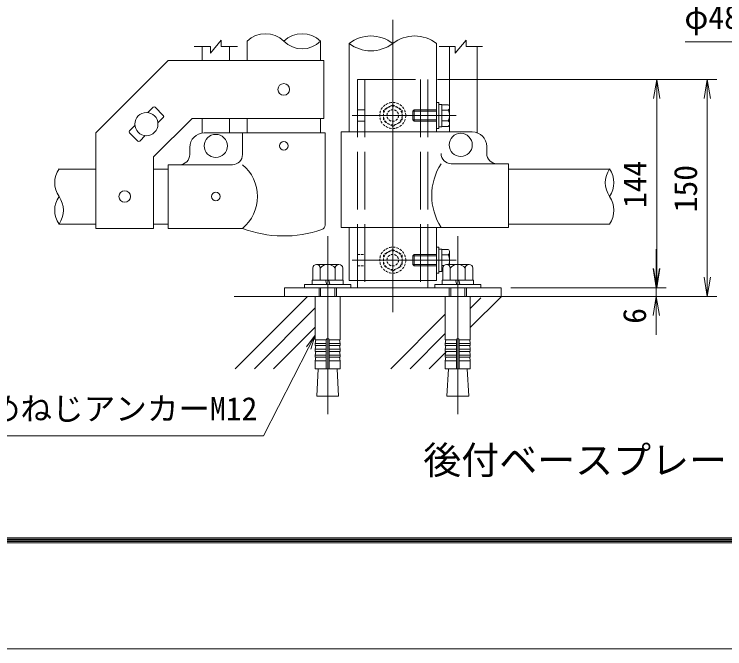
# Model space of a CAD drawing. Units: millimetres, scale not verified. Extents: x -4200 to 4200, y -2970 to 2970.
# Drawn here: x -413 to 1061, y -2970 to -1654 of the extents above; entities that cross this region are included whole.
import ezdxf
from ezdxf.enums import TextEntityAlignment as Align

# ---------------------------------------------------------------- set-up
doc = ezdxf.new("R2010")
doc.units = ezdxf.units.MM
doc.header["$LTSCALE"] = 20
for name, pattern in [('DASHED', [7.5, 6, -1.5]), ('USER1', [50.8, 31.75, -6.35, 6.35, -6.35]), ('USER3', [0.375, 0.25, -0.125])]:
    doc.linetypes.add(name, pattern=pattern)
doc.layers.add('0-0_D-TTL-TXT', color=7, linetype='Continuous')
for name, color, linetype, lineweight in [('0-1_D-BMK', 2, 'USER1', 13), ('0-2_D-STR1', 1, 'Continuous', 18), ('0-3_D-STR3', 3, 'Continuous', 13), ('0-4_D-STR-DIM', 7, 'Continuous', 9), ('0-5_0', 3, 'Continuous', 18), ('0-6_D-STR-TXT', 7, 'Continuous', 9), ('0-8_D-TTL', 7, 'Continuous', 9), ('0-9_D-BGD', 7, 'Continuous', 9), ('0-B_D-DCR-HCH', 7, 'Continuous', 9)]:
    doc.layers.add(name, color=color, linetype=linetype, lineweight=lineweight)
doc.styles.add('ＭＳ ゴシック', font='')
doc.styles.get('ＭＳ ゴシック').set_extended_font_data('MS Gothic')

# ---------------------------------------------------------------- blocks, each defined once
blk = doc.blocks.new('_Open')
at = {"layer": '0-5_0', "color": 7, "lineweight": 9}
blk.add_line((-20, 3.33), (0, 0), dxfattribs=at)
blk.add_lwpolyline([(-20, -3.33), (0, 0), (-20, 0)], dxfattribs=at)
blk = doc.blocks.new('MLeader1')
at = {"layer": '0-4_D-STR-DIM'}
blk.add_line((193.32, -2343.69), (211.47, -2319.28), dxfattribs=at)
for points in [[(202.22, -2348.25), (211.47, -2319.28), (197.77, -2345.97)], [(197.77, -2345.97), (104.21, -2528.31), (-686.63, -2528.31), (-692.03, -2528.31)]]:
    blk.add_lwpolyline(points, dxfattribs=at)

msp = doc.modelspace()

# ---------------------------------------------------------------- linework, layer by layer
at = {"layer": '0-1_D-BMK'}
for p, q in [((372.42, -1665.35), (372.42, -2271.97)), ((504.34, -1863.97), (288.28, -1863.97)), ((237.42, -2114.17), (237.42, -2483.18)), ((507.42, -2114.17), (507.42, -2483.18)), ((504.34, -2163.97), (288.28, -2163.97))]:
    msp.add_line(p, q, dxfattribs=at)
at = {"layer": '0-2_D-STR1'}
for p, q in [((70.02, -1710.01), (70.02, -1749.82)), ((222.42, -1709.47), (222.42, -1749.82)), ((281.67, -1714.45), (281.67, -1897.87)), ((463.17, -1714.45), (463.17, -1897.87)), ((70.02, -1869.82), (70.02, -1899.97)), ((222.42, -1869.82), (222.42, -1899.97)), ((-243.78, -1974.97), (-320.36, -1974.97)), ((-93.78, -1974.97), (-123.78, -1974.97)), ((612.42, -1974.97), (822.62, -1974.97)), ((-243.78, -2088.97), (-320.15, -2088.97)), ((-93.78, -2088.97), (-123.78, -2088.97)), ((612.42, -2088.97), (822.42, -2088.97)), ((281.67, -2095.87), (281.67, -2205.97)), ((463.17, -2205.97), (463.17, -2095.87)), ((281.67, -2205.97), (463.17, -2205.97))]:
    msp.add_line(p, q, dxfattribs=at)
at = {"layer": '0-3_D-STR3'}
for p, q in [((-23.28, -1720.87), (-23.28, -1749.82)), ((33.72, -1720.87), (33.72, -1749.82)), ((490.47, -1897.87), (490.47, -1720.87)), ((547.47, -1899.6), (547.47, -1720.87)), ((229.32, -1869.82), (229.32, -1749.82)), ((463.17, -1836.97), (467.97, -1836.97)), ((467.97, -1836.97), (467.97, -1890.97)), ((487.23, -1841.47), (473.97, -1841.47)), ((473.97, -1841.47), (473.97, -1886.47)), ((-125, -1846.82), (-136.14, -1857.97)), ((-103.78, -1863.79), (-120.75, -1846.82)), ((487.23, -1852.7), (473.97, -1852.7)), ((490.47, -1847.08), (490.47, -1880.86)), ((-44.08, -1869.82), (-123.78, -1949.53)), ((-103.78, -1868.03), (-114.93, -1879.18)), ((229.32, -1869.82), (-44.08, -1869.82)), ((-23.28, -1869.82), (-23.28, -1899.97)), ((33.72, -1869.82), (33.72, -1899.97)), ((-162.64, -1884.46), (-173.79, -1895.61)), ((487.23, -1875.25), (473.97, -1875.25)), ((487.23, -1886.47), (473.97, -1886.47)), ((-243.78, -2098.57), (-243.78, -1899.82)), ((-156.82, -1916.82), (-173.79, -1899.85)), ((60.57, -1899.97), (-18.78, -1899.97)), ((231.87, -1899.97), (60.57, -1899.97)), ((60.57, -1899.97), (60.57, -1944.97)), ((231.87, -1899.97), (231.87, -2091.05)), ((265.32, -1897.87), (537.42, -1897.87)), ((265.32, -1897.87), (265.32, -2095.87)), ((-141.42, -1905.67), (-152.57, -1916.82)), ((-48.78, -1944.97), (-48.78, -1929.97)), ((567.42, -1927.87), (567.42, -1942.87)), ((-123.78, -2098.57), (-123.78, -1949.53)), ((-93.78, -1965.97), (39.57, -1965.97)), ((-93.78, -2097.97), (-93.78, -1965.97)), ((493.62, -1963.87), (612.42, -1963.87)), ((612.42, -1963.87), (612.42, -2095.87)), ((-123.78, -2098.57), (-243.78, -2098.57)), ((-93.78, -2097.97), (60.57, -2097.97)), ((265.32, -2095.87), (612.42, -2095.87)), ((463.17, -2136.97), (467.97, -2136.97)), ((467.97, -2136.97), (467.97, -2190.97)), ((487.23, -2141.47), (473.97, -2141.47)), ((473.97, -2141.47), (473.97, -2186.47)), ((487.23, -2152.7), (473.97, -2152.7)), ((490.47, -2147.08), (490.47, -2172.67)), ((478.24, -2175.25), (473.97, -2175.25)), ((476.24, -2186.47), (473.97, -2186.47)), ((299.52, -2205.97), (299.52, -2220.97)), ((445.32, -2205.97), (445.32, -2220.97)), ((211.47, -2238.97), (263.37, -2238.97)), ((481.47, -2238.97), (533.37, -2238.97))]:
    msp.add_line(p, q, dxfattribs=at)
at = {"layer": '0-3_D-STR3', "linetype": 'DASHED'}
for p, q in [((299.52, -1788.97), (299.52, -2205.97)), ((299.52, -1788.97), (445.32, -1788.97)), ((314.82, -1788.97), (314.82, -2220.97)), ((430.02, -1788.97), (430.02, -2220.97)), ((445.32, -1788.97), (445.32, -2205.97)), ((299.52, -1851.97), (314.82, -1851.97)), ((416.97, -1851.97), (413.97, -1854.97)), ((463.17, -1854.97), (413.97, -1854.97)), ((413.97, -1854.97), (413.97, -1872.97)), ((463.17, -1851.97), (416.97, -1851.97)), ((445.32, -1851.97), (430.02, -1851.97)), ((299.52, -1875.97), (314.82, -1875.97)), ((463.17, -1872.97), (413.97, -1872.97)), ((463.17, -1875.97), (416.97, -1875.97)), ((445.32, -1875.97), (430.02, -1875.97)), ((416.97, -2151.97), (413.97, -2154.97)), ((463.17, -2151.97), (416.97, -2151.97)), ((445.32, -2151.97), (430.02, -2151.97)), ((463.17, -2154.97), (413.97, -2154.97)), ((413.97, -2154.97), (413.97, -2172.97)), ((463.17, -2172.97), (413.97, -2172.97)), ((463.17, -2175.97), (416.97, -2175.97))]:
    msp.add_line(p, q, dxfattribs=at)
at = {"layer": '0-3_D-STR3', "linetype": 'USER3'}
for p, q in [((372.42, -1841.47), (352.92, -1852.69)), ((372.42, -1841.47), (391.92, -1852.69)), ((352.92, -1852.69), (352.92, -1875.24)), ((391.92, -1852.69), (391.92, -1875.24)), ((372.42, -1886.47), (352.92, -1875.24)), ((372.42, -1886.47), (391.92, -1875.24)), ((299.52, -2151.97), (314.82, -2151.97)), ((372.42, -2141.47), (352.92, -2152.69)), ((352.92, -2152.69), (352.92, -2175.24)), ((372.42, -2141.47), (391.92, -2152.69)), ((391.92, -2152.69), (391.92, -2175.24)), ((299.52, -2175.97), (314.82, -2175.97)), ((372.42, -2186.47), (352.92, -2175.24)), ((372.42, -2186.47), (391.92, -2175.24))]:
    msp.add_line(p, q, dxfattribs=at)
at = {"layer": '0-3_D-STR3', "lineweight": 18}
for p, q in [((206.24, -2180.17), (206.24, -2205.07)), ((260.8, -2172.67), (214.03, -2172.67)), ((219.42, -2172.67), (255.42, -2172.67)), ((221.83, -2205.07), (221.83, -2180.17)), ((253, -2205.07), (253, -2180.17)), ((268.59, -2205.07), (268.59, -2180.17)), ((476.24, -2180.17), (476.24, -2205.07)), ((530.8, -2172.67), (484.03, -2172.67)), ((489.42, -2172.67), (525.42, -2172.67)), ((491.83, -2205.07), (491.83, -2180.17)), ((523, -2205.07), (523, -2180.17)), ((538.59, -2205.07), (538.59, -2180.17)), ((269.67, -2205.07), (205.17, -2205.07)), ((205.17, -2205.07), (205.17, -2214.07)), ((206.24, -2205.07), (268.59, -2205.07)), ((232.92, -2205.07), (235.33, -2214.07)), ((241.92, -2214.07), (239.5, -2205.07)), ((269.67, -2214.07), (269.67, -2205.07)), ((539.67, -2205.07), (475.17, -2205.07)), ((475.17, -2205.07), (475.17, -2214.07)), ((476.24, -2205.07), (538.59, -2205.07)), ((502.92, -2205.07), (505.33, -2214.07)), ((511.92, -2214.07), (509.5, -2205.07)), ((539.67, -2214.07), (539.67, -2205.07)), ((189.42, -2214.07), (189.42, -2220.97)), ((285.42, -2214.07), (189.42, -2214.07)), ((189.42, -2220.97), (285.42, -2220.97)), ((205.17, -2214.07), (269.67, -2214.07)), ((219.43, -2220.97), (219.43, -2238.97)), ((222.67, -2238.97), (222.67, -2220.97)), ((252.19, -2238.97), (252.19, -2220.97)), ((255.43, -2238.97), (255.43, -2220.97)), ((285.42, -2220.97), (285.42, -2214.07)), ((459.42, -2214.07), (459.42, -2220.97)), ((555.42, -2214.07), (459.42, -2214.07)), ((459.42, -2220.97), (555.42, -2220.97)), ((475.17, -2214.07), (539.67, -2214.07)), ((489.43, -2220.97), (489.43, -2238.97)), ((492.67, -2238.97), (492.67, -2220.97)), ((522.19, -2238.97), (522.19, -2220.97)), ((525.43, -2238.97), (525.43, -2220.97)), ((555.42, -2220.97), (555.42, -2214.07)), ((211.47, -2238.97), (211.47, -2329.08)), ((263.37, -2238.97), (263.37, -2329.08)), ((481.47, -2238.97), (481.47, -2329.08)), ((533.37, -2238.97), (533.37, -2329.08)), ((234.42, -2329.08), (211.47, -2329.08)), ((211.47, -2336.58), (212.77, -2329.2)), ((234.42, -2329.08), (234.42, -2388.97)), ((240.42, -2329.08), (263.37, -2329.08)), ((240.42, -2329.08), (240.42, -2388.97)), ((263.37, -2336.58), (262.06, -2329.2)), ((504.42, -2329.08), (481.47, -2329.08)), ((481.47, -2336.58), (482.77, -2329.2)), ((504.42, -2329.08), (504.42, -2388.97)), ((510.42, -2329.08), (533.37, -2329.08)), ((510.42, -2329.08), (510.42, -2388.97)), ((533.37, -2336.58), (532.06, -2329.2)), ((211.47, -2336.58), (234.42, -2336.58)), ((211.47, -2336.58), (211.47, -2341.08)), ((211.47, -2341.08), (234.42, -2341.08)), ((211.47, -2348.58), (212.77, -2341.2)), ((263.37, -2336.58), (240.42, -2336.58)), ((263.37, -2341.08), (240.42, -2341.08)), ((263.37, -2348.58), (262.06, -2341.2)), ((263.37, -2336.58), (263.37, -2341.08)), ((481.47, -2336.58), (504.42, -2336.58)), ((481.47, -2336.58), (481.47, -2341.08)), ((481.47, -2341.08), (504.42, -2341.08)), ((481.47, -2348.58), (482.77, -2341.2)), ((533.37, -2336.58), (510.42, -2336.58)), ((533.37, -2341.08), (510.42, -2341.08)), ((533.37, -2348.58), (532.06, -2341.2)), ((533.37, -2336.58), (533.37, -2341.08)), ((211.47, -2348.58), (234.42, -2348.58)), ((211.47, -2348.58), (211.47, -2353.08)), ((211.47, -2353.08), (234.42, -2353.08)), ((211.47, -2360.58), (212.77, -2353.2)), ((263.37, -2348.58), (240.42, -2348.58)), ((263.37, -2353.08), (240.42, -2353.08)), ((263.37, -2360.58), (262.06, -2353.2)), ((263.37, -2348.58), (263.37, -2353.08)), ((481.47, -2348.58), (504.42, -2348.58)), ((481.47, -2348.58), (481.47, -2353.08)), ((481.47, -2353.08), (504.42, -2353.08)), ((481.47, -2360.58), (482.77, -2353.2)), ((533.37, -2348.58), (510.42, -2348.58)), ((533.37, -2353.08), (510.42, -2353.08)), ((533.37, -2360.58), (532.06, -2353.2)), ((533.37, -2348.58), (533.37, -2353.08)), ((211.47, -2360.58), (234.42, -2360.58)), ((211.47, -2360.58), (211.47, -2365.08)), ((211.47, -2372.47), (212.77, -2365.08)), ((211.47, -2365.08), (234.42, -2365.08)), ((211.47, -2372.47), (234.42, -2372.47)), ((211.47, -2372.47), (211.47, -2388.97)), ((263.37, -2360.58), (240.42, -2360.58)), ((263.37, -2365.08), (240.42, -2365.08)), ((263.37, -2372.47), (240.42, -2372.47)), ((263.37, -2372.47), (262.06, -2365.08)), ((263.37, -2360.58), (263.37, -2365.08)), ((263.37, -2372.47), (263.37, -2388.97)), ((481.47, -2360.58), (504.42, -2360.58)), ((481.47, -2360.58), (481.47, -2365.08)), ((481.47, -2372.47), (482.77, -2365.08)), ((481.47, -2365.08), (504.42, -2365.08)), ((481.47, -2372.47), (504.42, -2372.47)), ((481.47, -2372.47), (481.47, -2388.97)), ((533.37, -2360.58), (510.42, -2360.58)), ((533.37, -2365.08), (510.42, -2365.08)), ((533.37, -2372.47), (510.42, -2372.47)), ((533.37, -2372.47), (532.06, -2365.08)), ((533.37, -2360.58), (533.37, -2365.08)), ((533.37, -2372.47), (533.37, -2388.97)), ((211.47, -2388.97), (263.37, -2388.97)), ((217.93, -2388.97), (214.68, -2446.27)), ((256.9, -2388.97), (260.15, -2446.27)), ((481.47, -2388.97), (533.37, -2388.97)), ((487.93, -2388.97), (484.68, -2446.27)), ((526.9, -2388.97), (530.15, -2446.27)), ((260.15, -2446.27), (214.68, -2446.27)), ((530.15, -2446.27), (484.68, -2446.27))]:
    msp.add_line(p, q, dxfattribs=at)
at = {"layer": '0-3_D-STR3'}
for points in [[(229.32, -1749.82), (-93.78, -1749.82), (-243.78, -1899.82)], [(463.17, -1836.97), (463.17, -1890.97), (467.97, -1890.97)], [(463.17, -2136.97), (463.17, -2190.97), (467.97, -2190.97)]]:
    msp.add_lwpolyline(points, dxfattribs=at)
for points in [[(473.97, -1840.87), (467.97, -1840.87), (467.97, -1887.07), (473.97, -1887.07)], [(473.97, -2140.87), (467.97, -2140.87), (467.97, -2187.07), (473.97, -2187.07)], [(147.42, -2238.97), (597.42, -2238.97), (597.42, -2220.97), (147.42, -2220.97)]]:
    msp.add_lwpolyline(points, close=True, dxfattribs=at)
at = {"layer": '0-3_D-STR3', "linetype": 'DASHED'}
for points in [[(416.97, -1851.97), (416.97, -1875.97), (413.97, -1872.97)], [(416.97, -2151.97), (416.97, -2175.97), (413.97, -2172.97)]]:
    msp.add_lwpolyline(points, dxfattribs=at)
at = {"layer": '0-3_D-STR3'}
for centre, radius in [((146.22, -1809.82), 12), ((-138.78, -1881.82), 24), ((513.42, -1924.87), 24), ((5.22, -1926.97), 24), ((146.22, -1926.97), 9), ((-183.78, -2031.82), 12), ((5.22, -2031.97), 9)]:
    msp.add_circle(centre, radius, dxfattribs=at)
at = {"layer": '0-3_D-STR3', "linetype": 'USER3'}
for centre, radius in [((372.42, -1863.97), 27), ((372.42, -1863.97), 19.5), ((372.42, -1863.97), 12), ((372.42, -2163.97), 27), ((372.42, -2163.97), 19.5), ((372.42, -2163.97), 12), ((372.42, -2163.97), 12)]:
    msp.add_circle(centre, radius, dxfattribs=at)
at = {"layer": '0-3_D-STR3'}
for centre, radius, start, end in [((483.99, -1847.08), 6.48, 300, 60), ((-122.87, -1848.94), 3, 45, 135), ((469.23, -1863.97), 21.24, 327.93138, 32.06862), ((-105.9, -1865.91), 3, 315, 45), ((483.99, -1880.86), 6.48, 300, 60), ((-171.66, -1897.73), 3, 135, 225), ((-18.78, -1929.97), 30, 90, 180), ((537.42, -1927.87), 30, 0, 90), ((-154.69, -1914.7), 3, 225, 315), ((-69.78, -1944.97), 21, 270, 0), ((39.57, -1944.97), 21, 270, 0), ((493.62, -1942.87), 21, 180, 270), ((588.42, -1942.87), 21, 180, 270), ((5.98, -2031.97), 85.65, 309.59418, 50.40582), ((575.26, -2029.87), 122.03, 147.25964, 212.74036), ((221.97, -2091.05), 9.9, 289.22051, 0), ((146.22, -1873.77), 240, 249.0916, 289.22051), ((483.99, -2147.08), 6.48, 300, 60), ((469.23, -2163.97), 21.24, 335.81766, 32.06862)]:
    msp.add_arc(centre, radius, start, end, dxfattribs=at)
at = {"layer": '0-3_D-STR3', "lineweight": 18}
for centre, radius, start, end in [((214.03, -2180.47), 7.8, 2.20423, 177.79577), ((237.42, -2192.62), 19.95, 38.61324, 141.38676), ((260.8, -2180.47), 7.8, 2.20423, 177.79577), ((484.03, -2180.47), 7.8, 2.20423, 177.79577), ((507.42, -2192.62), 19.95, 38.61324, 141.38676), ((530.8, -2180.47), 7.8, 2.20423, 177.79577), ((237.42, -2329.08), 3, 0, 180), ((507.42, -2329.08), 3, 0, 180)]:
    msp.add_arc(centre, radius, start, end, dxfattribs=at)
at = {"layer": '0-4_D-STR-DIM'}
for p, q in [((-6.03, -1734.37), (16.47, -1707.37)), ((16.47, -1720.87), (16.47, -1707.37)), ((502.17, -1734.37), (524.67, -1707.37)), ((524.67, -1720.87), (524.67, -1707.37)), ((-39.78, -1720.87), (-6.03, -1720.87)), ((-6.03, -1734.37), (-6.03, -1720.87)), ((16.47, -1720.87), (50.22, -1720.87)), ((468.42, -1720.87), (502.17, -1720.87)), ((502.17, -1734.37), (502.17, -1720.87)), ((524.67, -1720.87), (558.42, -1720.87)), ((465.32, -1788.97), (940.13, -1788.97)), ((465.32, -1788.97), (1045.13, -1788.97)), ((920.13, -1828.97), (920.13, -2180.97)), ((1025.13, -1828.97), (1025.13, -2198.97)), ((919.31, -2180.97), (919.31, -2140.97)), ((617.42, -2220.97), (940.13, -2220.97)), ((617.42, -2220.97), (939.31, -2220.97)), ((919.31, -2220.97), (919.31, -2238.97)), ((617.42, -2238.97), (939.31, -2238.97)), ((617.42, -2238.97), (1045.13, -2238.97)), ((919.31, -2278.97), (919.31, -2318.97))]:
    msp.add_line(p, q, dxfattribs=at)
msp.add_lwpolyline([(979.41, -1711.27), (1312.99, -1711.27), (1363.84, -1787.31)], dxfattribs=at)
for centre, radius, start, end in [((108.12, -1748.35), 54.05, 45.18146, 134.81854), ((184.32, -1748.35), 54.05, 45.18146, 134.81854), ((184.32, -1671.67), 54.05, 225.18146, 314.81854), ((327.04, -1773.51), 74.48, 52.46732, 127.53307), ((417.79, -1773.51), 74.48, 52.46578, 127.53389), ((327.04, -1655.38), 74.48, 232.46741, 307.5323), ((-279.29, -2003.24), 49.86, 145.03504, 214.96496), ((863.28, -2003.24), 49.86, 145.03504, 214.96496), ((781.55, -2003.24), 49.86, 325.03504, 34.96496), ((-279.29, -2060.39), 49.86, 145.03422, 214.96578), ((-361.01, -2060.39), 49.86, 325.03504, 34.96496), ((781.55, -2060.39), 49.86, 325.03422, 34.96578)]:
    msp.add_arc(centre, radius, start, end, dxfattribs=at)
at = {"layer": '0-8_D-TTL', "color": 2, "lineweight": 18}
msp.add_lwpolyline([(-4199.68, 2970.23), (4200.32, 2970.23), (4200.32, -2969.77), (-4199.68, -2969.77)], close=True, dxfattribs=at)
at = {"layer": '0-8_D-TTL'}
for points in [[(-3929.68, 2750.23), (3930.32, 2750.23), (3930.32, -2749.77), (-3929.68, -2749.77)], [(-3927.18, 2747.73), (3927.82, 2747.73), (3927.82, -2747.27), (-3927.18, -2747.27)], [(-3924.68, 2745.23), (3925.32, 2745.23), (3925.32, -2744.77), (-3924.68, -2744.77)], [(-3922.18, 2742.73), (3922.82, 2742.73), (3922.82, -2742.27), (-3922.18, -2742.27)], [(-3919.68, 2740.23), (3920.32, 2740.23), (3920.32, -2739.77), (-3919.68, -2739.77)]]:
    msp.add_lwpolyline(points, close=True, dxfattribs=at)
at = {"layer": '0-9_D-BGD'}
msp.add_line((801, -2238.97), (43.56, -2238.97), dxfattribs=at)
at = {"layer": '0-B_D-DCR-HCH'}
for p, q in [((45.71, -2388.97), (195.71, -2238.97)), ((533.34, -2303.63), (598, -2238.97)), ((533.34, -2263.86), (555.17, -2242.03)), ((85.48, -2388.97), (211.43, -2263.02)), ((368.45, -2388.97), (481.44, -2275.98)), ((125.26, -2388.97), (211.43, -2302.79)), ((408.23, -2388.97), (481.44, -2315.76)), ((448, -2388.97), (483.89, -2353.08))]:
    msp.add_line(p, q, dxfattribs=at)

# ---------------------------------------------------------------- block references
at = {"layer": '0-4_D-STR-DIM', "xscale": 2, "yscale": 2}
for p, rotation in [((920.13, -1788.97), 90), ((1025.13, -1788.97), 90), ((919.31, -2220.97), 270), ((920.13, -2220.97), 270), ((1025.13, -2238.97), 270), ((919.31, -2238.97), 90)]:
    msp.add_blockref('_Open', p, dxfattribs=dict(at, rotation=rotation))
at = {"layer": '0-4_D-STR-DIM'}
msp.add_blockref('MLeader1', (0, 0), dxfattribs=at)

# ---------------------------------------------------------------- texts
at = {"layer": '0-0_D-TTL-TXT', "style": 'ＭＳ ゴシック'}
msp.add_text('後付ベースプレート詳細図', height=57.77, dxfattribs=at).set_placement((435.76, -2624.76), align=Align.BOTTOM_LEFT)
at = {"layer": '0-4_D-STR-DIM', "style": 'ＭＳ ゴシック'}
for s, p in [('144', (913.38, -2055.74)), ('150', (1018.38, -2064.62)), ('6', (912.57, -2295.8))]:
    msp.add_text(s, height=48.09, rotation=90, dxfattribs=at).set_placement(p, align=Align.BOTTOM_LEFT)
at = {"layer": '0-6_D-STR-TXT', "style": 'ＭＳ ゴシック'}
for s, p in [('φ48.6x5.1', (977.66, -1698.71)), ('他穿孔めねじアンカーM12', (-662.66, -2510.32))]:
    msp.add_text(s, height=48.09, dxfattribs=at).set_placement(p, align=Align.BOTTOM_LEFT)

doc.saveas('drawing.dxf')
